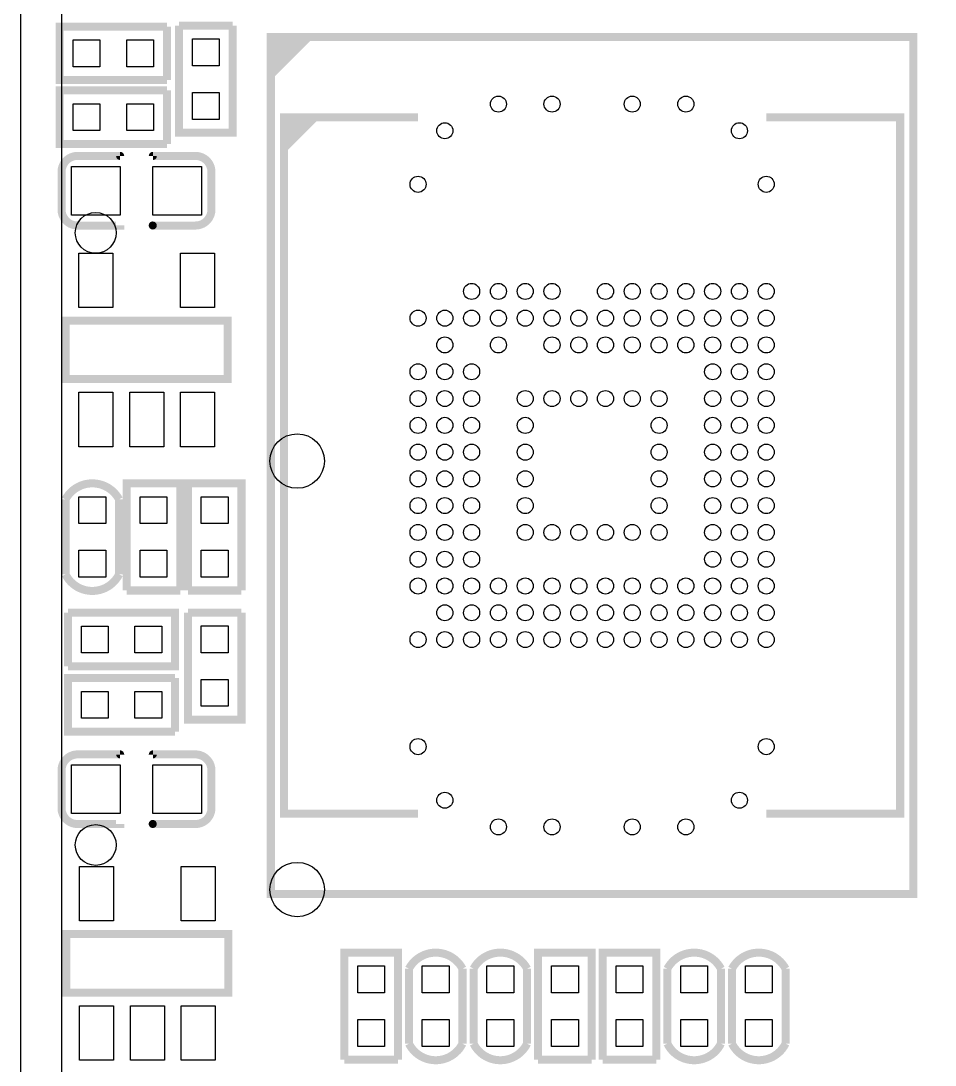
# Model space of a CAD drawing. Extents: x 0 to 87.3, y -2.5 to 56.
# Drawn here: x 0 to 17.07, y 20.68 to 40.18 of the extents above; entities that cross this region are included whole.
import ezdxf

# ---------------------------------------------------------------- set-up
doc = ezdxf.new("R2010")
doc.units = 0
for name, color, linetype in [('BG_DESIGN_OUTLINE', 251, 'CONTINUOUS'), ('PG_SILKSCREEN_TOP', 51, 'CONTINUOUS'), ('PG_SILKSCREEN_TOP_OUTLINE', 51, 'CONTINUOUS'), ('PIN_PASTEMASK_TOP', 85, 'CONTINUOUS'), ('PIN_TOP', 80, 'CONTINUOUS'), ('RKI_ALL', 43, 'CONTINUOUS')]:
    doc.layers.add(name, color=color, linetype=linetype)

msp = doc.modelspace()

# ---------------------------------------------------------------- linework, layer by layer
at = {"layer": 'BG_DESIGN_OUTLINE'}
msp.add_lwpolyline([(0, 2.99974), (0, 52.99964, -0.414203), (2.99974, 55.99938), (82.04962, 55.99938, -0.414224), (85.0011, 53.05044), (85.0011, 2.99974, -0.414339), (81.99882, 0), (2.99974, 0, -0.414163)], format="xyb", close=True, dxfattribs=at)
at = {"layer": 'PG_SILKSCREEN_TOP'}
for points, const_width in [([(4.66852, 23.876), (16.66748, 23.876), (16.66748, 39.878), (4.66852, 39.878), (4.66852, 23.876)], 0.1524), ([(5.36702, 39.878), (4.66852, 39.17696), (4.66852, 39.37762), (5.1689, 39.878), (4.96824, 39.878), (4.66852, 39.57574), (4.66852, 39.67734), (4.86918, 39.878)], 0.1524), ([(7.4168, 38.3794), (4.9149, 38.3794), (4.9149, 25.3746), (7.4168, 25.3746)], 0.1524), ([(5.461, 38.354), (4.9276, 37.8206)], 0.1524), ([(5.3086, 38.354), (5.2832, 38.354), (4.9276, 37.9984)], 0.1524), ([(5.1562, 38.354), (5.1308, 38.354), (4.953, 38.1762)], 0.1524), ([(13.9192, 38.3794), (16.4211, 38.3794), (16.4211, 25.3746), (13.9192, 25.3746)], 0.1524), ([(0.8382, 33.4899), (0.8382, 34.5821), (3.8608, 34.5821), (3.8608, 33.4899), (0.8382, 33.4899)], 0.14986), ([(0.8509, 22.0345), (0.8509, 23.1267), (3.8735, 23.1267), (3.8735, 22.0345), (0.8509, 22.0345)], 0.14986)]:
    msp.add_lwpolyline(points, dxfattribs=dict(at, const_width=const_width))
at = {"layer": 'PG_SILKSCREEN_TOP', "const_width": 0.150114}
for points in [[(1.8542, 36.3601), (1.8542, 36.357814), (1.058926, 36.357814, -0.414141), (0.758952, 36.657788), (0.758952, 37.357812, -0.414141), (1.058926, 37.657786), (1.851914, 37.657786, -0.414214), (1.8542, 37.6555)], [(2.4638, 36.3601, 1), (2.4638, 36.357814), (3.259074, 36.357814, 0.414141), (3.559048, 36.657788), (3.559048, 37.357812, 0.414141), (3.259074, 37.657786), (2.466086, 37.657786, 0.414214), (2.4638, 37.6555)], [(1.8542, 25.1841), (1.8542, 25.181814), (1.058926, 25.181814, -0.414141), (0.758952, 25.481788), (0.758952, 26.181812, -0.414141), (1.058926, 26.481786), (1.851914, 26.481786, -0.414214), (1.8542, 26.4795)], [(2.4638, 25.1841, 1), (2.4638, 25.181814), (3.259074, 25.181814, 0.414141), (3.559048, 25.481788), (3.559048, 26.181812, 0.414141), (3.259074, 26.481786), (2.466086, 26.481786, 0.414214), (2.4638, 26.4795)]]:
    msp.add_lwpolyline(points, format="xyb", dxfattribs=at)
at = {"layer": 'PG_SILKSCREEN_TOP_OUTLINE', "const_width": 0.150114}
for points in [[(2.72796, 40.07358), (0.72644, 40.07358), (0.72644, 39.07282), (2.72796, 39.07282)], [(2.72796, 39.07282), (2.72796, 40.07358)], [(2.95402, 40.09136), (2.95402, 38.08984), (3.95478, 38.08984), (3.95478, 40.09136)], [(3.95478, 40.09136), (2.95402, 40.09136)], [(2.72796, 38.87978), (0.72644, 38.87978), (0.72644, 37.87902), (2.72796, 37.87902)], [(2.72796, 37.87902), (2.72796, 38.87978)], [(2.97688, 29.54274), (2.97688, 31.54426), (1.97612, 31.54426), (1.97612, 29.54274)], [(4.11988, 29.54274), (4.11988, 31.54426), (3.11912, 31.54426), (3.11912, 29.54274)], [(0.833374, 29.843476), (0.833374, 31.243524)], [(1.833626, 29.843476), (1.833626, 31.243524)], [(1.97612, 29.54274), (2.97688, 29.54274)], [(3.11912, 29.54274), (4.11988, 29.54274)], [(0.87884, 28.12542), (2.88036, 28.12542), (2.88036, 29.12618), (0.87884, 29.12618)], [(0.87884, 29.12618), (0.87884, 28.12542)], [(3.11912, 29.13126), (3.11912, 27.12974), (4.11988, 27.12974), (4.11988, 29.13126)], [(4.11988, 29.13126), (3.11912, 29.13126)], [(2.88036, 27.90698), (0.87884, 27.90698), (0.87884, 26.90622), (2.88036, 26.90622)], [(2.88036, 26.90622), (2.88036, 27.90698)], [(7.04088, 20.77974), (7.04088, 22.78126), (6.04012, 22.78126), (6.04012, 20.77974)], [(10.66038, 20.77974), (10.66038, 22.78126), (9.65962, 22.78126), (9.65962, 20.77974)], [(11.86688, 20.77974), (11.86688, 22.78126), (10.86612, 22.78126), (10.86612, 20.77974)], [(7.246874, 21.080476), (7.246874, 22.480524)], [(8.247126, 21.080476), (8.247126, 22.480524)], [(8.453374, 21.080476), (8.453374, 22.480524)], [(9.453626, 21.080476), (9.453626, 22.480524)], [(12.072874, 21.080476), (12.072874, 22.480524)], [(13.073126, 21.080476), (13.073126, 22.480524)], [(13.279374, 21.080476), (13.279374, 22.480524)], [(14.279626, 21.080476), (14.279626, 22.480524)], [(6.04012, 20.77974), (7.04088, 20.77974)], [(9.65962, 20.77974), (10.66038, 20.77974)], [(10.86612, 20.77974), (11.86688, 20.77974)]]:
    msp.add_lwpolyline(points, dxfattribs=at)
for points in [[(0.833374, 31.243524, -0.600046), (1.833626, 31.243524)], [(0.833374, 29.843476, 0.618077), (1.833626, 29.843476)], [(7.246874, 22.480524, -0.600046), (8.247126, 22.480524)], [(8.453374, 22.480524, -0.600046), (9.453626, 22.480524)], [(12.072874, 22.480524, -0.600046), (13.073126, 22.480524)], [(13.279374, 22.480524, -0.600046), (14.279626, 22.480524)], [(7.246874, 21.080476, 0.618077), (8.247126, 21.080476)], [(8.453374, 21.080476, 0.618077), (9.453626, 21.080476)], [(12.072874, 21.080476, 0.618077), (13.073126, 21.080476)], [(13.279374, 21.080476, 0.618077), (14.279626, 21.080476)]]:
    msp.add_lwpolyline(points, format="xyb", dxfattribs=at)
at = {"layer": 'PIN_PASTEMASK_TOP'}
for points in [[(1.47701, 39.82339), (1.47701, 39.32301), (0.97663, 39.32301), (0.97663, 39.82339)], [(2.47777, 39.82339), (2.47777, 39.32301), (1.97739, 39.32301), (1.97739, 39.82339)], [(3.20421, 39.84117), (3.70459, 39.84117), (3.70459, 39.34079), (3.20421, 39.34079)], [(3.20421, 38.84041), (3.70459, 38.84041), (3.70459, 38.34003), (3.20421, 38.34003)], [(1.47701, 38.62959), (1.47701, 38.12921), (0.97663, 38.12921), (0.97663, 38.62959)], [(2.47777, 38.62959), (2.47777, 38.12921), (1.97739, 38.12921), (1.97739, 38.62959)], [(0.94234, 37.46246), (1.85166, 37.46246), (1.85166, 36.55314), (0.94234, 36.55314)], [(2.46634, 37.46246), (3.37566, 37.46246), (3.37566, 36.55314), (2.46634, 36.55314)], [(1.71704, 34.82848), (1.08204, 34.82848), (1.08204, 35.84448), (1.71704, 35.84448)], [(3.61696, 34.82848), (2.98196, 34.82848), (2.98196, 35.84448), (3.61696, 35.84448)], [(1.71704, 32.22752), (1.08204, 32.22752), (1.08204, 33.24352), (1.71704, 33.24352)], [(2.667, 32.22752), (2.032, 32.22752), (2.032, 33.24352), (2.667, 33.24352)], [(3.61696, 32.22752), (2.98196, 32.22752), (2.98196, 33.24352), (3.61696, 33.24352)], [(1.58369, 30.79369), (1.08331, 30.79369), (1.08331, 31.29407), (1.58369, 31.29407)], [(2.72669, 30.79369), (2.22631, 30.79369), (2.22631, 31.29407), (2.72669, 31.29407)], [(3.86969, 30.79369), (3.36931, 30.79369), (3.36931, 31.29407), (3.86969, 31.29407)], [(1.58369, 29.79293), (1.08331, 29.79293), (1.08331, 30.29331), (1.58369, 30.29331)], [(2.72669, 29.79293), (2.22631, 29.79293), (2.22631, 30.29331), (2.72669, 30.29331)], [(3.86969, 29.79293), (3.36931, 29.79293), (3.36931, 30.29331), (3.86969, 30.29331)], [(1.12903, 28.37561), (1.12903, 28.87599), (1.62941, 28.87599), (1.62941, 28.37561)], [(2.12979, 28.37561), (2.12979, 28.87599), (2.63017, 28.87599), (2.63017, 28.37561)], [(3.36931, 28.88107), (3.86969, 28.88107), (3.86969, 28.38069), (3.36931, 28.38069)], [(3.36931, 27.88031), (3.86969, 27.88031), (3.86969, 27.37993), (3.36931, 27.37993)], [(1.62941, 27.65679), (1.62941, 27.15641), (1.12903, 27.15641), (1.12903, 27.65679)], [(2.63017, 27.65679), (2.63017, 27.15641), (2.12979, 27.15641), (2.12979, 27.65679)], [(0.94234, 26.28646), (1.85166, 26.28646), (1.85166, 25.37714), (0.94234, 25.37714)], [(2.46634, 26.28646), (3.37566, 26.28646), (3.37566, 25.37714), (2.46634, 25.37714)], [(1.72974, 23.37308), (1.09474, 23.37308), (1.09474, 24.38908), (1.72974, 24.38908)], [(3.62966, 23.37308), (2.99466, 23.37308), (2.99466, 24.38908), (3.62966, 24.38908)], [(6.79069, 22.03069), (6.29031, 22.03069), (6.29031, 22.53107), (6.79069, 22.53107)], [(7.99719, 22.03069), (7.49681, 22.03069), (7.49681, 22.53107), (7.99719, 22.53107)], [(9.20369, 22.03069), (8.70331, 22.03069), (8.70331, 22.53107), (9.20369, 22.53107)], [(10.41019, 22.03069), (9.90981, 22.03069), (9.90981, 22.53107), (10.41019, 22.53107)], [(11.61669, 22.03069), (11.11631, 22.03069), (11.11631, 22.53107), (11.61669, 22.53107)], [(12.82319, 22.03069), (12.32281, 22.03069), (12.32281, 22.53107), (12.82319, 22.53107)], [(14.02969, 22.03069), (13.52931, 22.03069), (13.52931, 22.53107), (14.02969, 22.53107)], [(1.72974, 20.77212), (1.09474, 20.77212), (1.09474, 21.78812), (1.72974, 21.78812)], [(2.6797, 20.77212), (2.0447, 20.77212), (2.0447, 21.78812), (2.6797, 21.78812)], [(3.62966, 20.77212), (2.99466, 20.77212), (2.99466, 21.78812), (3.62966, 21.78812)], [(6.79069, 21.02993), (6.29031, 21.02993), (6.29031, 21.53031), (6.79069, 21.53031)], [(7.99719, 21.02993), (7.49681, 21.02993), (7.49681, 21.53031), (7.99719, 21.53031)], [(9.20369, 21.02993), (8.70331, 21.02993), (8.70331, 21.53031), (9.20369, 21.53031)], [(10.41019, 21.02993), (9.90981, 21.02993), (9.90981, 21.53031), (10.41019, 21.53031)], [(11.61669, 21.02993), (11.11631, 21.02993), (11.11631, 21.53031), (11.61669, 21.53031)], [(12.82319, 21.02993), (12.32281, 21.02993), (12.32281, 21.53031), (12.82319, 21.53031)], [(14.02969, 21.02993), (13.52931, 21.02993), (13.52931, 21.53031), (14.02969, 21.53031)]]:
    msp.add_lwpolyline(points, close=True, dxfattribs=at)
for centre in [(8.91794, 38.62578), (9.9187, 38.62578), (11.4173, 38.62578), (12.41806, 38.62578), (7.91718, 38.12794), (13.41882, 38.12794), (7.4168, 37.12718), (13.9192, 37.12718), (8.41756, 35.1282), (8.91794, 35.1282), (9.41832, 35.1282), (9.9187, 35.1282), (10.91692, 35.1282), (11.4173, 35.1282), (11.91768, 35.1282), (12.41806, 35.1282), (12.91844, 35.1282), (13.41882, 35.1282), (13.9192, 35.1282), (7.4168, 34.62782), (7.91718, 34.62782), (8.41756, 34.62782), (8.91794, 34.62782), (9.41832, 34.62782), (9.9187, 34.62782), (10.41908, 34.62782), (10.91692, 34.62782), (11.4173, 34.62782), (11.91768, 34.62782), (12.41806, 34.62782), (12.91844, 34.62782), (13.41882, 34.62782), (13.9192, 34.62782), (7.91718, 34.12744), (8.91794, 34.12744), (9.9187, 34.12744), (10.41908, 34.12744), (10.91692, 34.12744), (11.4173, 34.12744), (11.91768, 34.12744), (12.41806, 34.12744), (12.91844, 34.12744), (13.41882, 34.12744), (13.9192, 34.12744), (7.4168, 33.62706), (7.91718, 33.62706), (8.41756, 33.62706), (12.91844, 33.62706), (13.41882, 33.62706), (13.9192, 33.62706), (7.4168, 33.12668), (7.91718, 33.12668), (8.41756, 33.12668), (9.41832, 33.12668), (9.9187, 33.12668), (10.41908, 33.12668), (10.91692, 33.12668), (11.4173, 33.12668), (11.91768, 33.12668), (12.91844, 33.12668), (13.41882, 33.12668), (13.9192, 33.12668), (7.4168, 32.6263), (7.91718, 32.6263), (8.41756, 32.6263), (9.41832, 32.6263), (11.91768, 32.6263), (12.91844, 32.6263), (13.41882, 32.6263), (13.9192, 32.6263), (7.4168, 32.12592), (7.91718, 32.12592), (8.41756, 32.12592), (9.41832, 32.12592), (11.91768, 32.12592), (12.91844, 32.12592), (13.41882, 32.12592), (13.9192, 32.12592), (7.4168, 31.62808), (7.91718, 31.62808), (8.41756, 31.62808), (9.41832, 31.62808), (11.91768, 31.62808), (12.91844, 31.62808), (13.41882, 31.62808), (13.9192, 31.62808), (7.4168, 31.1277), (7.91718, 31.1277), (8.41756, 31.1277), (9.41832, 31.1277), (11.91768, 31.1277), (12.91844, 31.1277), (13.41882, 31.1277), (13.9192, 31.1277), (7.4168, 30.62732), (7.91718, 30.62732), (8.41756, 30.62732), (9.41832, 30.62732), (9.9187, 30.62732), (10.41908, 30.62732), (10.91692, 30.62732), (11.4173, 30.62732), (11.91768, 30.62732), (12.91844, 30.62732), (13.41882, 30.62732), (13.9192, 30.62732), (7.4168, 30.12694), (7.91718, 30.12694), (8.41756, 30.12694), (12.91844, 30.12694), (13.41882, 30.12694), (13.9192, 30.12694), (7.4168, 29.62656), (7.91718, 29.62656), (8.41756, 29.62656), (8.91794, 29.62656), (9.41832, 29.62656), (9.9187, 29.62656), (10.41908, 29.62656), (10.91692, 29.62656), (11.4173, 29.62656), (11.91768, 29.62656), (12.41806, 29.62656), (12.91844, 29.62656), (13.41882, 29.62656), (13.9192, 29.62656), (7.91718, 29.12618), (8.41756, 29.12618), (8.91794, 29.12618), (9.41832, 29.12618), (9.9187, 29.12618), (10.41908, 29.12618), (10.91692, 29.12618), (11.4173, 29.12618), (11.91768, 29.12618), (12.41806, 29.12618), (12.91844, 29.12618), (13.41882, 29.12618), (13.9192, 29.12618), (7.4168, 28.6258), (7.91718, 28.6258), (8.41756, 28.6258), (8.91794, 28.6258), (9.41832, 28.6258), (9.9187, 28.6258), (10.41908, 28.6258), (10.91692, 28.6258), (11.4173, 28.6258), (11.91768, 28.6258), (12.41806, 28.6258), (12.91844, 28.6258), (13.41882, 28.6258), (13.9192, 28.6258), (7.4168, 26.62682), (13.9192, 26.62682), (7.91718, 25.62606), (13.41882, 25.62606), (8.91794, 25.12822), (9.9187, 25.12822), (11.4173, 25.12822), (12.41806, 25.12822)]:
    msp.add_circle(centre, 0.14986, dxfattribs=at)
at = {"layer": 'PIN_TOP'}
for points in [[(1.47701, 39.82339), (1.47701, 39.32301), (0.97663, 39.32301), (0.97663, 39.82339)], [(2.47777, 39.82339), (2.47777, 39.32301), (1.97739, 39.32301), (1.97739, 39.82339)], [(3.20421, 39.84117), (3.70459, 39.84117), (3.70459, 39.34079), (3.20421, 39.34079)], [(3.20421, 38.84041), (3.70459, 38.84041), (3.70459, 38.34003), (3.20421, 38.34003)], [(1.47701, 38.62959), (1.47701, 38.12921), (0.97663, 38.12921), (0.97663, 38.62959)], [(2.47777, 38.62959), (2.47777, 38.12921), (1.97739, 38.12921), (1.97739, 38.62959)], [(0.94234, 37.46246), (1.85166, 37.46246), (1.85166, 36.55314), (0.94234, 36.55314)], [(2.46634, 37.46246), (3.37566, 37.46246), (3.37566, 36.55314), (2.46634, 36.55314)], [(1.71704, 34.82848), (1.08204, 34.82848), (1.08204, 35.84448), (1.71704, 35.84448)], [(3.61696, 34.82848), (2.98196, 34.82848), (2.98196, 35.84448), (3.61696, 35.84448)], [(1.71704, 32.22752), (1.08204, 32.22752), (1.08204, 33.24352), (1.71704, 33.24352)], [(2.667, 32.22752), (2.032, 32.22752), (2.032, 33.24352), (2.667, 33.24352)], [(3.61696, 32.22752), (2.98196, 32.22752), (2.98196, 33.24352), (3.61696, 33.24352)], [(1.58369, 30.79369), (1.08331, 30.79369), (1.08331, 31.29407), (1.58369, 31.29407)], [(2.72669, 30.79369), (2.22631, 30.79369), (2.22631, 31.29407), (2.72669, 31.29407)], [(3.86969, 30.79369), (3.36931, 30.79369), (3.36931, 31.29407), (3.86969, 31.29407)], [(1.58369, 29.79293), (1.08331, 29.79293), (1.08331, 30.29331), (1.58369, 30.29331)], [(2.72669, 29.79293), (2.22631, 29.79293), (2.22631, 30.29331), (2.72669, 30.29331)], [(3.86969, 29.79293), (3.36931, 29.79293), (3.36931, 30.29331), (3.86969, 30.29331)], [(1.12903, 28.37561), (1.12903, 28.87599), (1.62941, 28.87599), (1.62941, 28.37561)], [(2.12979, 28.37561), (2.12979, 28.87599), (2.63017, 28.87599), (2.63017, 28.37561)], [(3.36931, 28.88107), (3.86969, 28.88107), (3.86969, 28.38069), (3.36931, 28.38069)], [(3.36931, 27.88031), (3.86969, 27.88031), (3.86969, 27.37993), (3.36931, 27.37993)], [(1.62941, 27.65679), (1.62941, 27.15641), (1.12903, 27.15641), (1.12903, 27.65679)], [(2.63017, 27.65679), (2.63017, 27.15641), (2.12979, 27.15641), (2.12979, 27.65679)], [(0.94234, 26.28646), (1.85166, 26.28646), (1.85166, 25.37714), (0.94234, 25.37714)], [(2.46634, 26.28646), (3.37566, 26.28646), (3.37566, 25.37714), (2.46634, 25.37714)], [(1.72974, 23.37308), (1.09474, 23.37308), (1.09474, 24.38908), (1.72974, 24.38908)], [(3.62966, 23.37308), (2.99466, 23.37308), (2.99466, 24.38908), (3.62966, 24.38908)], [(6.79069, 22.03069), (6.29031, 22.03069), (6.29031, 22.53107), (6.79069, 22.53107)], [(7.99719, 22.03069), (7.49681, 22.03069), (7.49681, 22.53107), (7.99719, 22.53107)], [(9.20369, 22.03069), (8.70331, 22.03069), (8.70331, 22.53107), (9.20369, 22.53107)], [(10.41019, 22.03069), (9.90981, 22.03069), (9.90981, 22.53107), (10.41019, 22.53107)], [(11.61669, 22.03069), (11.11631, 22.03069), (11.11631, 22.53107), (11.61669, 22.53107)], [(12.82319, 22.03069), (12.32281, 22.03069), (12.32281, 22.53107), (12.82319, 22.53107)], [(14.02969, 22.03069), (13.52931, 22.03069), (13.52931, 22.53107), (14.02969, 22.53107)], [(1.72974, 20.77212), (1.09474, 20.77212), (1.09474, 21.78812), (1.72974, 21.78812)], [(2.6797, 20.77212), (2.0447, 20.77212), (2.0447, 21.78812), (2.6797, 21.78812)], [(3.62966, 20.77212), (2.99466, 20.77212), (2.99466, 21.78812), (3.62966, 21.78812)], [(6.79069, 21.02993), (6.29031, 21.02993), (6.29031, 21.53031), (6.79069, 21.53031)], [(7.99719, 21.02993), (7.49681, 21.02993), (7.49681, 21.53031), (7.99719, 21.53031)], [(9.20369, 21.02993), (8.70331, 21.02993), (8.70331, 21.53031), (9.20369, 21.53031)], [(10.41019, 21.02993), (9.90981, 21.02993), (9.90981, 21.53031), (10.41019, 21.53031)], [(11.61669, 21.02993), (11.11631, 21.02993), (11.11631, 21.53031), (11.61669, 21.53031)], [(12.82319, 21.02993), (12.32281, 21.02993), (12.32281, 21.53031), (12.82319, 21.53031)], [(14.02969, 21.02993), (13.52931, 21.02993), (13.52931, 21.53031), (14.02969, 21.53031)]]:
    msp.add_lwpolyline(points, close=True, dxfattribs=at)
for centre, radius in [((8.91794, 38.62578), 0.14986), ((9.9187, 38.62578), 0.14986), ((11.4173, 38.62578), 0.14986), ((12.41806, 38.62578), 0.14986), ((7.91718, 38.12794), 0.14986), ((13.41882, 38.12794), 0.14986), ((7.4168, 37.12718), 0.14986), ((13.9192, 37.12718), 0.14986), ((1.397, 36.2204), 0.381), ((8.41756, 35.1282), 0.14986), ((8.91794, 35.1282), 0.14986), ((9.41832, 35.1282), 0.14986), ((9.9187, 35.1282), 0.14986), ((10.91692, 35.1282), 0.14986), ((11.4173, 35.1282), 0.14986), ((11.91768, 35.1282), 0.14986), ((12.41806, 35.1282), 0.14986), ((12.91844, 35.1282), 0.14986), ((13.41882, 35.1282), 0.14986), ((13.9192, 35.1282), 0.14986), ((7.4168, 34.62782), 0.14986), ((7.91718, 34.62782), 0.14986), ((8.41756, 34.62782), 0.14986), ((8.91794, 34.62782), 0.14986), ((9.41832, 34.62782), 0.14986), ((9.9187, 34.62782), 0.14986), ((10.41908, 34.62782), 0.14986), ((10.91692, 34.62782), 0.14986), ((11.4173, 34.62782), 0.14986), ((11.91768, 34.62782), 0.14986), ((12.41806, 34.62782), 0.14986), ((12.91844, 34.62782), 0.14986), ((13.41882, 34.62782), 0.14986), ((13.9192, 34.62782), 0.14986), ((7.91718, 34.12744), 0.14986), ((8.91794, 34.12744), 0.14986), ((9.9187, 34.12744), 0.14986), ((10.41908, 34.12744), 0.14986), ((10.91692, 34.12744), 0.14986), ((11.4173, 34.12744), 0.14986), ((11.91768, 34.12744), 0.14986), ((12.41806, 34.12744), 0.14986), ((12.91844, 34.12744), 0.14986), ((13.41882, 34.12744), 0.14986), ((13.9192, 34.12744), 0.14986), ((7.4168, 33.62706), 0.14986), ((7.91718, 33.62706), 0.14986), ((8.41756, 33.62706), 0.14986), ((12.91844, 33.62706), 0.14986), ((13.41882, 33.62706), 0.14986), ((13.9192, 33.62706), 0.14986), ((7.4168, 33.12668), 0.14986), ((7.91718, 33.12668), 0.14986), ((8.41756, 33.12668), 0.14986), ((9.41832, 33.12668), 0.14986), ((9.9187, 33.12668), 0.14986), ((10.41908, 33.12668), 0.14986), ((10.91692, 33.12668), 0.14986), ((11.4173, 33.12668), 0.14986), ((11.91768, 33.12668), 0.14986), ((12.91844, 33.12668), 0.14986), ((13.41882, 33.12668), 0.14986), ((13.9192, 33.12668), 0.14986), ((7.4168, 32.6263), 0.14986), ((7.91718, 32.6263), 0.14986), ((8.41756, 32.6263), 0.14986), ((9.41832, 32.6263), 0.14986), ((11.91768, 32.6263), 0.14986), ((12.91844, 32.6263), 0.14986), ((13.41882, 32.6263), 0.14986), ((13.9192, 32.6263), 0.14986), ((5.16001, 31.95955), 0.508), ((7.4168, 32.12592), 0.14986), ((7.91718, 32.12592), 0.14986), ((8.41756, 32.12592), 0.14986), ((9.41832, 32.12592), 0.14986), ((11.91768, 32.12592), 0.14986), ((12.91844, 32.12592), 0.14986), ((13.41882, 32.12592), 0.14986), ((13.9192, 32.12592), 0.14986), ((7.4168, 31.62808), 0.14986), ((7.91718, 31.62808), 0.14986), ((8.41756, 31.62808), 0.14986), ((9.41832, 31.62808), 0.14986), ((11.91768, 31.62808), 0.14986), ((12.91844, 31.62808), 0.14986), ((13.41882, 31.62808), 0.14986), ((13.9192, 31.62808), 0.14986), ((7.4168, 31.1277), 0.14986), ((7.91718, 31.1277), 0.14986), ((8.41756, 31.1277), 0.14986), ((9.41832, 31.1277), 0.14986), ((11.91768, 31.1277), 0.14986), ((12.91844, 31.1277), 0.14986), ((13.41882, 31.1277), 0.14986), ((13.9192, 31.1277), 0.14986), ((7.4168, 30.62732), 0.14986), ((7.91718, 30.62732), 0.14986), ((8.41756, 30.62732), 0.14986), ((9.41832, 30.62732), 0.14986), ((9.9187, 30.62732), 0.14986), ((10.41908, 30.62732), 0.14986), ((10.91692, 30.62732), 0.14986), ((11.4173, 30.62732), 0.14986), ((11.91768, 30.62732), 0.14986), ((12.91844, 30.62732), 0.14986), ((13.41882, 30.62732), 0.14986), ((13.9192, 30.62732), 0.14986), ((7.4168, 30.12694), 0.14986), ((7.91718, 30.12694), 0.14986), ((8.41756, 30.12694), 0.14986), ((12.91844, 30.12694), 0.14986), ((13.41882, 30.12694), 0.14986), ((13.9192, 30.12694), 0.14986), ((7.4168, 29.62656), 0.14986), ((7.91718, 29.62656), 0.14986), ((8.41756, 29.62656), 0.14986), ((8.91794, 29.62656), 0.14986), ((9.41832, 29.62656), 0.14986), ((9.9187, 29.62656), 0.14986), ((10.41908, 29.62656), 0.14986), ((10.91692, 29.62656), 0.14986), ((11.4173, 29.62656), 0.14986), ((11.91768, 29.62656), 0.14986), ((12.41806, 29.62656), 0.14986), ((12.91844, 29.62656), 0.14986), ((13.41882, 29.62656), 0.14986), ((13.9192, 29.62656), 0.14986), ((7.91718, 29.12618), 0.14986), ((8.41756, 29.12618), 0.14986), ((8.91794, 29.12618), 0.14986), ((9.41832, 29.12618), 0.14986), ((9.9187, 29.12618), 0.14986), ((10.41908, 29.12618), 0.14986), ((10.91692, 29.12618), 0.14986), ((11.4173, 29.12618), 0.14986), ((11.91768, 29.12618), 0.14986), ((12.41806, 29.12618), 0.14986), ((12.91844, 29.12618), 0.14986), ((13.41882, 29.12618), 0.14986), ((13.9192, 29.12618), 0.14986), ((7.4168, 28.6258), 0.14986), ((7.91718, 28.6258), 0.14986), ((8.41756, 28.6258), 0.14986), ((8.91794, 28.6258), 0.14986), ((9.41832, 28.6258), 0.14986), ((9.9187, 28.6258), 0.14986), ((10.41908, 28.6258), 0.14986), ((10.91692, 28.6258), 0.14986), ((11.4173, 28.6258), 0.14986), ((11.91768, 28.6258), 0.14986), ((12.41806, 28.6258), 0.14986), ((12.91844, 28.6258), 0.14986), ((13.41882, 28.6258), 0.14986), ((13.9192, 28.6258), 0.14986), ((7.4168, 26.62682), 0.14986), ((13.9192, 26.62682), 0.14986), ((7.91718, 25.62606), 0.14986), ((13.41882, 25.62606), 0.14986), ((1.397, 24.7904), 0.381), ((8.91794, 25.12822), 0.14986), ((9.9187, 25.12822), 0.14986), ((11.4173, 25.12822), 0.14986), ((12.41806, 25.12822), 0.14986), ((5.16001, 23.95855), 0.508)]:
    msp.add_circle(centre, radius, dxfattribs=at)
at = {"layer": 'RKI_ALL'}
msp.add_lwpolyline([(2.99974, 55.23738), (82.05216, 55.23738, -0.413921), (84.2391, 53.050186), (84.2391, 2.99974, -0.414116), (82.000852, 0.762), (81.999074, 0.762), (2.99974, 0.762, -0.414146), (0.762, 2.99974), (0.762, 52.99964, -0.4142)], format="xyb", close=True, dxfattribs=at)

doc.saveas('drawing.dxf')
